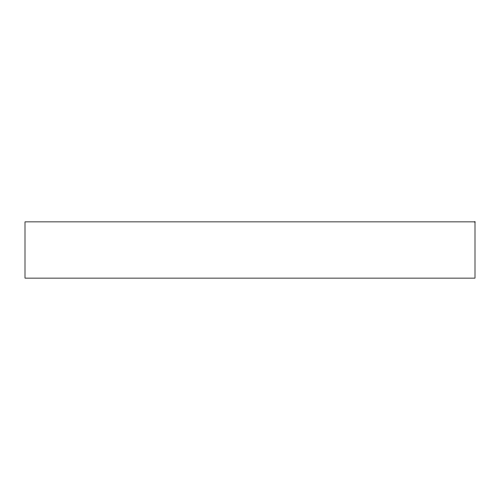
<?xml version="1.0" encoding="UTF-8"?>
<svg xmlns="http://www.w3.org/2000/svg" width="500" height="500" viewBox="0 0 500 500"><rect width="100%" height="100%" fill="white"/><g stroke="black" fill="none" stroke-linecap="round" stroke-linejoin="round"><path stroke-width="0.75" d="M475 221.875L25 221.875L25 278.125L475 278.125L475 221.875"/></g></svg>
